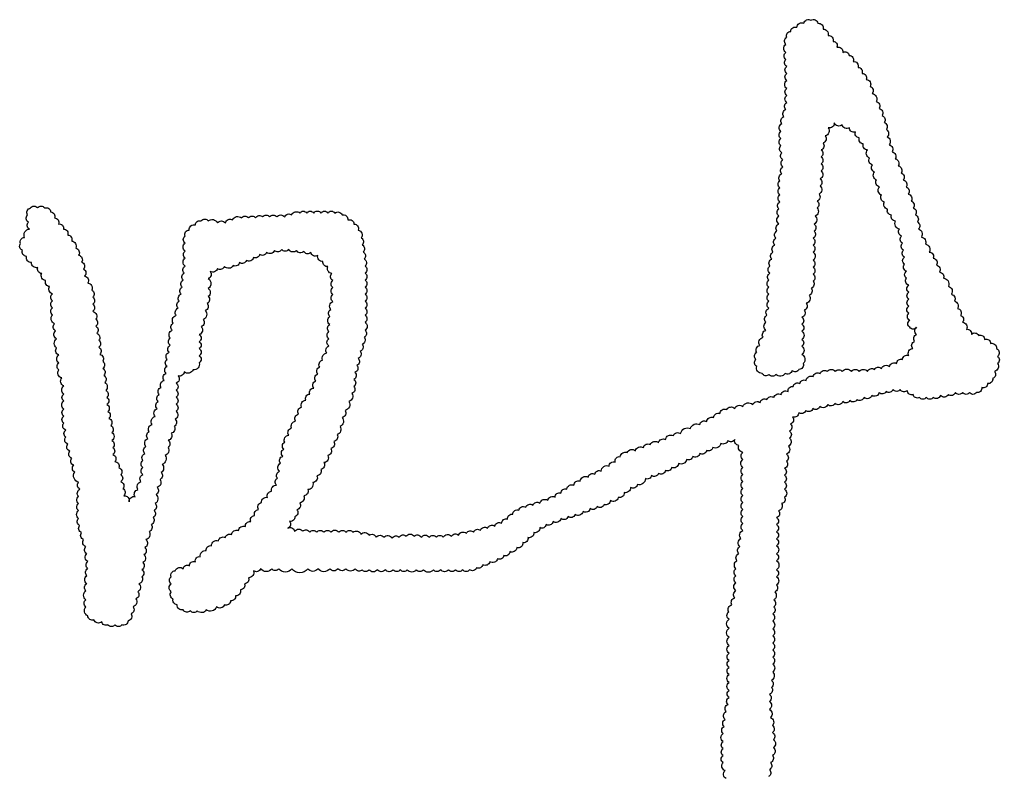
# Model space of a CAD drawing. Extents: x 1155 to 1768, y 184 to 461.
# Drawn here: x 1565.681 to 1569.327, y 187.77 to 190.58 of the extents above; entities that cross this region are included whole.
import ezdxf

# ---------------------------------------------------------------- set-up
doc = ezdxf.new("R2010")
doc.units = 0
doc.header["$LTSCALE"] = 0.125
doc.layers.add('图框图签', color=7, linetype='Continuous')

# ---------------------------------------------------------------- blocks, each defined once
blk = doc.blocks.new('A$C33AC59A4')
blk.add_lwpolyline([(0.13257, 0.10244, -0.520567), (0.13228, 0.10478, -0.520567), (0.13228, 0.10478, -0.520567), (0.1317, 0.10711, -0.520567), (0.1317, 0.10711, -0.520567), (0.1317, 0.10918, -0.520567), (0.1317, 0.10918, -0.520567), (0.1317, 0.11122, -0.520567), (0.1317, 0.11122, -0.520567), (0.1317, 0.11328, -0.520567), (0.1317, 0.11328, -0.520567), (0.1317, 0.11561, -0.520567), (0.1317, 0.11561, -0.520567), (0.13199, 0.11765, -0.520567), (0.13199, 0.11765, -0.520567), (0.13228, 0.11972, -0.520567), (0.13228, 0.11972, -0.520567), (0.13257, 0.12205, -0.520567), (0.13257, 0.12205, -0.520567), (0.13315, 0.12409, -0.520567), (0.13315, 0.12409, -0.520567), (0.13344, 0.12616, -0.520567), (0.13344, 0.12616, -0.520567), (0.13344, 0.1282, -0.520567), (0.13344, 0.1282, -0.520567), (0.13344, 0.13053, -0.520567), (0.13344, 0.13053, -0.520567), (0.13344, 0.13287, -0.520567), (0.13344, 0.13287, -0.520567), (0.13344, 0.13493, -0.520567), (0.13344, 0.13493, -0.520567), (0.13344, 0.13697, -0.520567), (0.13344, 0.13697, -0.520567), (0.13344, 0.13904, -0.520567), (0.13344, 0.13904, -0.520567), (0.13344, 0.14137, -0.520567), (0.13344, 0.14137, -0.520567), (0.13344, 0.14371, -0.520567), (0.13344, 0.14371, -0.520567), (0.13344, 0.14635, -0.520567), (0.13344, 0.14635, -0.520567), (0.13344, 0.14898, -0.520567), (0.13344, 0.14898, -0.520567), (0.13336, 0.15115, -0.520567), (0.13336, 0.15115, -0.520567), (0.13431, 0.15321, -0.520567), (0.13431, 0.15321, -0.520567), (0.13517, 0.15525, -0.520567), (0.13517, 0.15525, -0.520567), (0.13546, 0.15731, -0.520567), (0.13546, 0.15731, -0.520567), (0.13546, 0.15965, -0.520567), (0.13546, 0.15965, -0.520567), (0.13546, 0.16169, -0.520567), (0.13546, 0.16169, -0.520567), (0.13546, 0.16375, -0.520567), (0.13546, 0.16375, -0.520567), (0.13575, 0.16609, -0.520567), (0.13575, 0.16609, -0.520567), (0.13633, 0.16813, -0.520567), (0.13633, 0.16813, -0.520567), (0.13662, 0.17019, -0.520567), (0.13662, 0.17019, -0.520567), (0.13691, 0.17253, -0.520567), (0.13691, 0.17253, -0.520567), (0.13749, 0.17487, -0.520567), (0.13749, 0.17487, -0.520567), (0.13749, 0.17693, -0.520567), (0.13749, 0.17693, -0.520567), (0.13749, 0.17897, -0.520567), (0.13749, 0.17897, -0.520567), (0.13749, 0.18101, -0.520567), (0.13749, 0.18101, -0.520567), (0.13749, 0.18307, -0.520567), (0.13749, 0.18307, -0.520567), (0.13749, 0.18511, -0.520567), (0.13749, 0.18511, -0.520567), (0.13749, 0.18717, -0.520567), (0.13749, 0.18717, -0.520567), (0.13749, 0.18921, -0.520567), (0.13749, 0.18921, -0.520567), (0.13749, 0.19125, -0.520567), (0.13749, 0.19125, -0.520567), (0.13749, 0.19331, -0.520567), (0.13749, 0.19331, -0.520567), (0.13749, 0.19565, -0.520567), (0.13749, 0.19565, -0.520567), (0.13749, 0.19771, -0.520567), (0.13749, 0.19771, -0.520567), (0.13633, 0.19975, -0.520567), (0.13633, 0.19975, -0.520567), (0.13517, 0.20152, -0.520567), (0.13517, 0.20152, -0.520567), (0.13307, 0.20122, -0.520567), (0.13307, 0.20122, -0.520567), (0.13105, 0.20035, -0.520567), (0.13105, 0.20035, -0.520567), (0.12873, 0.19916, -0.520567), (0.12873, 0.19916, -0.520567), (0.12692, 0.19829, -0.520567), (0.12692, 0.19829, -0.520567), (0.12489, 0.19742, -0.520567), (0.12489, 0.19742, -0.520567), (0.12286, 0.19652, -0.520567), (0.12286, 0.19652, -0.520567), (0.12105, 0.19565, -0.520567), (0.12105, 0.19565, -0.520567), (0.11873, 0.19448, -0.520567), (0.11873, 0.19448, -0.520567), (0.1167, 0.19331, -0.520567), (0.1167, 0.19331, -0.520567), (0.11489, 0.19244, -0.520567), (0.11489, 0.19244, -0.520567), (0.11286, 0.19155, -0.520567), (0.11286, 0.19155, -0.520567), (0.11083, 0.19098, -0.520567), (0.11083, 0.19098, -0.520567), (0.10902, 0.19008, -0.520567), (0.10902, 0.19008, -0.520567), (0.10671, 0.18834, -0.520567), (0.10671, 0.18834, -0.520567), (0.10468, 0.18745, -0.520567), (0.10468, 0.18745, -0.520567), (0.10287, 0.186, -0.520567), (0.10287, 0.186, -0.520567), (0.10113, 0.18454, -0.520567), (0.10113, 0.18454, -0.520567), (0.09881, 0.18364, -0.520567), (0.09881, 0.18364, -0.520567), (0.097, 0.18248, -0.520567), (0.097, 0.18248, -0.520567), (0.09497, 0.1819, -0.520567), (0.09497, 0.1819, -0.520567), (0.09294, 0.18131, -0.520567), (0.09294, 0.18131, -0.520567), (0.09084, 0.18044, -0.520567), (0.09084, 0.18044, -0.520567), (0.08852, 0.17954, -0.520567), (0.08852, 0.17954, -0.520567), (0.08649, 0.17897, -0.520567), (0.08649, 0.17897, -0.520567), (0.08439, 0.17837, -0.520567), (0.08439, 0.17837, -0.520567), (0.08208, 0.1775, -0.520567), (0.08208, 0.1775, -0.520567), (0.08005, 0.17663, -0.520567), (0.08005, 0.17663, -0.520567), (0.07824, 0.17574, -0.520567), (0.07824, 0.17574, -0.520567), (0.0765, 0.17429, -0.520567), (0.0765, 0.17429, -0.520567), (0.07476, 0.17283, -0.520567), (0.07476, 0.17283, -0.520567), (0.07331, 0.17136, -0.520567), (0.07331, 0.17136, -0.520567), (0.0715, 0.16989, -0.520567), (0.0715, 0.16989, -0.520567), (0.06947, 0.16873, -0.520567), (0.06947, 0.16873, -0.520567), (0.06773, 0.16756, -0.520567), (0.06773, 0.16756, -0.520567), (0.06592, 0.16666, -0.520567), (0.06592, 0.16666, -0.520567), (0.0636, 0.16579, -0.520567), (0.0636, 0.16579, -0.520567), (0.06157, 0.16492, -0.520567), (0.06157, 0.16492, -0.520567), (0.05976, 0.16403, -0.520567), (0.05976, 0.16403, -0.520567), (0.05774, 0.16345, -0.520567), (0.05774, 0.16345, -0.520567), (0.05571, 0.16345, -0.520567), (0.05571, 0.16345, -0.520567), (0.05361, 0.16345, -0.520567), (0.05361, 0.16345, -0.520567), (0.05158, 0.16345, -0.520567), (0.05158, 0.16345, -0.520567), (0.04926, 0.16345, -0.520567), (0.04926, 0.16345, -0.520567), (0.04716, 0.16345, -0.520567), (0.04716, 0.16345, -0.520567), (0.04426, 0.16345, -0.520567), (0.04426, 0.16345, -0.520567), (0.04216, 0.16345, -0.520567), (0.04216, 0.16345, -0.520567), (0.03955, 0.16345, -0.520567), (0.03955, 0.16345, -0.520567), (0.03752, 0.16345, -0.520567), (0.03752, 0.16345, -0.520567), (0.03542, 0.16345, -0.520567), (0.03542, 0.16345, -0.520567), (0.03311, 0.16345, -0.520567), (0.03311, 0.16345, -0.520567), (0.03079, 0.16345, -0.520567), (0.03079, 0.16345, -0.520567), (0.0284, 0.16345, -0.520567), (0.0284, 0.16345, -0.520567), (0.02637, 0.16345, -0.520567), (0.02637, 0.16345, -0.520567), (0.02434, 0.16375, -0.520567), (0.02434, 0.16375, -0.520567), (0.02166, 0.16375, -0.520567), (0.02166, 0.16375, -0.520567), (0.01934, 0.16375, -0.520567), (0.01934, 0.16375, -0.520567), (0.01695, 0.16375, -0.520567), (0.01695, 0.16375, -0.520567), (0.01347, 0.16375, -0.520567), (0.01347, 0.16375, -0.520567), (0.0105, 0.16375, -0.520567), (0.0105, 0.16375, -0.520567), (0.00587, 0.16375, -0.520567), (0.00587, 0.16375, -0.520567), (0.00203, 0.16375, -0.520567), (0.00203, 0.16375, -0.520567), (0, 0.16375, -0.520567), (0, 0.16375, -0.520567), (-0.00326, 0.16375, -0.520567), (-0.00326, 0.16375, -0.520567), (-0.00529, 0.16316, -0.520567), (-0.00529, 0.16316, -0.520567), (-0.00681, 0.16112, -0.520567), (-0.00681, 0.16112, -0.520567), (-0.00797, 0.15935, -0.520567), (-0.00797, 0.15935, -0.520567), (-0.00913, 0.15759, -0.520567), (-0.00913, 0.15759, -0.520567), (-0.01058, 0.15585, -0.520567), (-0.01058, 0.15585, -0.520567), (-0.01203, 0.15438, -0.520567), (-0.01203, 0.15438, -0.520567), (-0.01384, 0.15321, -0.520567), (-0.01384, 0.15321, -0.520567), (-0.01615, 0.15262, -0.520567), (-0.01615, 0.15262, -0.520567), (-0.01912, 0.15174, -0.520567), (-0.01912, 0.15174, -0.520567), (-0.02173, 0.15145, -0.520567), (-0.02173, 0.15145, -0.520567), (-0.02376, 0.15145, -0.520567), (-0.02376, 0.15145, -0.520567), (-0.02586, 0.15174, -0.520567), (-0.02586, 0.15174, -0.520567), (-0.0276, 0.15321, -0.520567), (-0.0276, 0.15321, -0.520567), (-0.02876, 0.15495, -0.520567), (-0.02876, 0.15495, -0.520567), (-0.02934, 0.15701, -0.520567), (-0.02934, 0.15701, -0.520567), (-0.02934, 0.15935, -0.520567), (-0.02934, 0.15935, -0.520567), (-0.02934, 0.16139, -0.520567), (-0.02934, 0.16139, -0.520567), (-0.02818, 0.16316, -0.520567), (-0.02818, 0.16316, -0.520567), (-0.02586, 0.16375, -0.520567), (-0.02586, 0.16375, -0.520567), (-0.02405, 0.16462, -0.520567), (-0.02405, 0.16462, -0.520567), (-0.02231, 0.16579, -0.520567), (-0.02231, 0.16579, -0.520567), (-0.02086, 0.16726, -0.520567), (-0.02086, 0.16726, -0.520567), (-0.01912, 0.16902, -0.520567), (-0.01912, 0.16902, -0.520567), (-0.0176, 0.17047, -0.520567), (-0.0176, 0.17047, -0.520567), (-0.01557, 0.17193, -0.520567), (-0.01557, 0.17193, -0.520567), (-0.01355, 0.17283, -0.520567), (-0.01355, 0.17283, -0.520567), (-0.01174, 0.1737, -0.520567), (-0.01174, 0.1737, -0.520567), (-0.00971, 0.17487, -0.520567), (-0.00971, 0.17487, -0.520567), (-0.00768, 0.17604, -0.520567), (-0.00768, 0.17604, -0.520567), (-0.00616, 0.1775, -0.520567), (-0.00616, 0.1775, -0.520567), (-0.005, 0.17927, -0.520567), (-0.005, 0.17927, -0.520567), (-0.00384, 0.18101, -0.520567), (-0.00384, 0.18101, -0.520567), (-0.00297, 0.18307, -0.520567), (-0.00297, 0.18307, -0.520567), (-0.00123, 0.18458, -0.520567), (-0.00123, 0.18458, -0.520567), (-0.00007, 0.18634, -0.520567), (-0.00007, 0.18634, -0.520567), (0.00138, 0.18811, -0.520567), (0.00138, 0.18811, -0.520567), (0.00167, 0.19015, -0.520567), (0.00167, 0.19015, -0.520567), (0.00225, 0.19219, -0.520567), (0.00225, 0.19219, -0.520567), (0.00254, 0.19455, -0.520567), (0.00254, 0.19455, -0.520567), (0.00319, 0.19659, -0.520567), (0.00319, 0.19659, -0.520567), (0.00348, 0.19863, -0.520567), (0.00348, 0.19863, -0.520567), (0.00377, 0.20069, -0.520567), (0.00377, 0.20069, -0.520567), (0.00493, 0.20273, -0.520567), (0.00493, 0.20273, -0.520567), (0.0058, 0.20479, -0.520567), (0.0058, 0.20479, -0.520567), (0.00695, 0.20683, -0.520567), (0.00695, 0.20683, -0.520567), (0.00782, 0.20889, -0.520567), (0.00782, 0.20889, -0.520567), (0.00869, 0.21093, -0.520567), (0.00869, 0.21093, -0.520567), (0.00992, 0.21297, -0.520567), (0.00992, 0.21297, -0.520567), (0.01108, 0.21474, -0.520567), (0.01108, 0.21474, -0.520567), (0.01224, 0.2165, -0.520567), (0.01224, 0.2165, -0.520567), (0.01282, 0.21854, -0.520567), (0.01282, 0.21854, -0.520567), (0.0134, 0.2206, -0.520567), (0.0134, 0.2206, -0.520567), (0.01398, 0.22264, -0.520567), (0.01398, 0.22264, -0.520567), (0.01485, 0.22468, -0.520567), (0.01485, 0.22468, -0.520567), (0.01608, 0.22674, -0.520567), (0.01608, 0.22674, -0.520567), (0.01666, 0.22879, -0.520567), (0.01666, 0.22879, -0.520567), (0.01666, 0.23091, -0.520567), (0.01666, 0.23091, -0.520567), (0.01666, 0.23297, -0.520567), (0.01666, 0.23297, -0.520567), (0.01695, 0.23501, -0.520567), (0.01695, 0.23501, -0.520567), (0.01695, 0.23735, -0.520567), (0.01695, 0.23735, -0.520567), (0.01724, 0.23941, -0.520567), (0.01724, 0.23941, -0.520567), (0.01782, 0.24175, -0.520567), (0.01782, 0.24175, -0.520567), (0.01782, 0.24381, -0.520567), (0.01782, 0.24381, -0.520567), (0.01782, 0.24585, -0.520567), (0.01782, 0.24585, -0.520567), (0.01782, 0.24789, -0.520567), (0.01782, 0.24789, -0.520567), (0.01753, 0.24995, -0.520567), (0.01753, 0.24995, -0.520567), (0.01637, 0.25199, -0.520567), (0.01637, 0.25199, -0.520567), (0.01492, 0.25346, -0.520567), (0.01492, 0.25346, -0.520567), (0.0134, 0.25522, -0.520567), (0.0134, 0.25522, -0.520567), (0.01137, 0.25609, -0.520567), (0.01137, 0.25609, -0.520567), (0.00934, 0.25639, -0.520567), (0.00934, 0.25639, -0.520567), (0.00724, 0.25669, -0.520567), (0.00724, 0.25669, -0.520567), (0.00493, 0.25697, -0.520567), (0.00493, 0.25697, -0.520567), (0.0029, 0.25697, -0.520567), (0.0029, 0.25697, -0.520567), (0.0008, 0.25669, -0.520567), (0.0008, 0.25669, -0.520567), (-0.00152, 0.25609, -0.520567), (-0.00152, 0.25609, -0.520567), (-0.00355, 0.25552, -0.520567), (-0.00355, 0.25552, -0.520567), (-0.00536, 0.25463, -0.520567), (-0.00536, 0.25463, -0.520567), (-0.00739, 0.25376, -0.520567), (-0.00739, 0.25376, -0.520567), (-0.00942, 0.25316, -0.520567), (-0.00942, 0.25316, -0.520567), (-0.01123, 0.25229, -0.520567), (-0.01123, 0.25229, -0.520567), (-0.01384, 0.25199, -0.520567), (-0.01384, 0.25199, -0.520567), (-0.01586, 0.25142, -0.520567), (-0.01586, 0.25142, -0.520567), (-0.01797, 0.25053, -0.520567), (-0.01797, 0.25053, -0.520567), (-0.01854, 0.24849, -0.520567), (-0.01854, 0.24849, -0.520567), (-0.01854, 0.24555, -0.520567), (-0.01854, 0.24555, -0.520567), (-0.01854, 0.24322, -0.520567), (-0.01854, 0.24322, -0.520567), (-0.01883, 0.24118, -0.520567), (-0.01883, 0.24118, -0.520567), (-0.01941, 0.23911, -0.520567), (-0.01941, 0.23911, -0.520567), (-0.01999, 0.23648, -0.520567), (-0.01999, 0.23648, -0.520567), (-0.02057, 0.23444, -0.520567), (-0.02057, 0.23444, -0.520567), (-0.02115, 0.2321, -0.520567), (-0.02115, 0.2321, -0.520567), (-0.02115, 0.23004, -0.520567), (-0.02115, 0.23004, -0.520567), (-0.02115, 0.228, -0.520567), (-0.02115, 0.228, -0.520567), (-0.02115, 0.22594, -0.520567), (-0.02115, 0.22594, -0.520567), (-0.02115, 0.2239, -0.520567), (-0.02115, 0.2239, -0.520567), (-0.02296, 0.22184, -0.520567), (-0.02296, 0.22184, -0.520567), (-0.02557, 0.22126, -0.520567), (-0.02557, 0.22126, -0.520567), (-0.02731, 0.22009, -0.520567), (-0.02731, 0.22009, -0.520567), (-0.02789, 0.21793, -0.520567), (-0.02789, 0.21793, -0.520567), (-0.02789, 0.21586, -0.520567), (-0.02789, 0.21586, -0.520567), (-0.02789, 0.21382, -0.520567), (-0.02789, 0.21382, -0.520567), (-0.02789, 0.21178, -0.520567), (-0.02789, 0.21178, -0.520567), (-0.02789, 0.20972, -0.520567), (-0.02789, 0.20972, -0.520567), (-0.02818, 0.20738, -0.520567), (-0.02818, 0.20738, -0.520567), (-0.02847, 0.20532, -0.520567), (-0.02847, 0.20532, -0.520567), (-0.02934, 0.20328, -0.520567), (-0.02934, 0.20328, -0.520567), (-0.03028, 0.20124, -0.520567), (-0.03028, 0.20124, -0.520567), (-0.03028, 0.19918, -0.520567), (-0.03028, 0.19918, -0.520567), (-0.03115, 0.19684, -0.520567), (-0.03115, 0.19684, -0.520567), (-0.03202, 0.19421, -0.520567), (-0.03202, 0.19421, -0.520567), (-0.03231, 0.19187, -0.520567), (-0.03231, 0.19187, -0.520567), (-0.0326, 0.18981, -0.520567), (-0.0326, 0.18981, -0.520567), (-0.03347, 0.18747, -0.520567), (-0.03347, 0.18747, -0.520567), (-0.03376, 0.18543, -0.520567), (-0.03376, 0.18543, -0.520567), (-0.03405, 0.18279, -0.520567), (-0.03405, 0.18279, -0.520567), (-0.03434, 0.18073, -0.520567), (-0.03434, 0.18073, -0.520567), (-0.03463, 0.17869, -0.520567), (-0.03463, 0.17869, -0.520567), (-0.03521, 0.17665, -0.520567), (-0.03521, 0.17665, -0.520567), (-0.03579, 0.17459, -0.520567), (-0.03579, 0.17459, -0.520567), (-0.03673, 0.17225, -0.520567), (-0.03673, 0.17225, -0.520567), (-0.03702, 0.16992, -0.520567), (-0.03702, 0.16992, -0.520567), (-0.03731, 0.16785, -0.520567), (-0.03731, 0.16785, -0.520567), (-0.0376, 0.16552, -0.520567), (-0.0376, 0.16552, -0.520567), (-0.03789, 0.16348, -0.520567), (-0.03789, 0.16348, -0.520567), (-0.03789, 0.16141, -0.520567), (-0.03789, 0.16141, -0.520567), (-0.03876, 0.15937, -0.520567), (-0.03876, 0.15937, -0.520567), (-0.03905, 0.15704, -0.520567), (-0.03905, 0.15704, -0.520567), (-0.03963, 0.15497, -0.520567), (-0.03963, 0.15497, -0.520567), (-0.04049, 0.15264, -0.520567), (-0.04049, 0.15264, -0.520567), (-0.04107, 0.1506, -0.520567), (-0.04107, 0.1506, -0.520567), (-0.04194, 0.14854, -0.520567), (-0.04194, 0.14854, -0.520567), (-0.04375, 0.14737, -0.520567), (-0.04375, 0.14737, -0.520567), (-0.04578, 0.14737, -0.520567), (-0.04578, 0.14737, -0.520567), (-0.04781, 0.14737, -0.520567), (-0.04781, 0.14737, -0.520567), (-0.04962, 0.14824, -0.520567), (-0.04962, 0.14824, -0.520567), (-0.05194, 0.14883, -0.520567), (-0.05194, 0.14883, -0.520567), (-0.05368, 0.15, -0.520567), (-0.05368, 0.15, -0.520567), (-0.05426, 0.15264, -0.520567), (-0.05426, 0.15264, -0.520567), (-0.05426, 0.15468, -0.520567), (-0.05426, 0.15468, -0.520567), (-0.05426, 0.15731, -0.520567), (-0.05426, 0.15731, -0.520567), (-0.05397, 0.15937, -0.520567), (-0.05397, 0.15937, -0.520567), (-0.05397, 0.16171, -0.520567), (-0.05397, 0.16171, -0.520567), (-0.05368, 0.16375, -0.520567), (-0.05368, 0.16375, -0.520567), (-0.05368, 0.16581, -0.520567), (-0.05368, 0.16581, -0.520567), (-0.05397, 0.16815, -0.520567), (-0.05397, 0.16815, -0.520567), (-0.05426, 0.17019, -0.520567), (-0.05426, 0.17019, -0.520567), (-0.05491, 0.17225, -0.520567), (-0.05491, 0.17225, -0.520567), (-0.05549, 0.17429, -0.520567), (-0.05549, 0.17429, -0.520567), (-0.05607, 0.17635, -0.520567), (-0.05607, 0.17635, -0.520567), (-0.05636, 0.1784, -0.520567), (-0.05636, 0.1784, -0.520567), (-0.05636, 0.18073, -0.520567), (-0.05636, 0.18073, -0.520567), (-0.05636, 0.18279, -0.520567), (-0.05636, 0.18279, -0.520567), (-0.05636, 0.18483, -0.520567), (-0.05636, 0.18483, -0.520567), (-0.056, 0.18696, -0.520567), (-0.056, 0.18696, -0.520567), (-0.05636, 0.189, -0.520567), (-0.05636, 0.189, -0.520567), (-0.05752, 0.19193, -0.520567), (-0.05752, 0.19193, -0.520567), (-0.05781, 0.19397, -0.520567), (-0.05781, 0.19397, -0.520567), (-0.05839, 0.19603, -0.520567), (-0.05839, 0.19603, -0.520567), (-0.05897, 0.19808, -0.520567), (-0.05897, 0.19808, -0.520567), (-0.05955, 0.20012, -0.520567), (-0.05955, 0.20012, -0.520567), (-0.06013, 0.20218, -0.520567), (-0.06013, 0.20218, -0.520567), (-0.06013, 0.20422, -0.520567), (-0.06013, 0.20422, -0.520567), (-0.06071, 0.20628, -0.520567), (-0.06071, 0.20628, -0.520567), (-0.06071, 0.20832, -0.520567), (-0.06071, 0.20832, -0.520567), (-0.06071, 0.21038, -0.520567), (-0.06071, 0.21038, -0.520567), (-0.06071, 0.21272, -0.520567), (-0.06071, 0.21272, -0.520567), (-0.06071, 0.21476, -0.520567), (-0.06071, 0.21476, -0.520567), (-0.06071, 0.2171, -0.520567), (-0.06071, 0.2171, -0.520567), (-0.06128, 0.21946, -0.520567), (-0.06128, 0.21946, -0.520567), (-0.06215, 0.22179, -0.520567), (-0.06215, 0.22179, -0.520567), (-0.06215, 0.22383, -0.520567), (-0.06215, 0.22383, -0.520567), (-0.06215, 0.22617, -0.520567), (-0.06215, 0.22617, -0.520567), (-0.06281, 0.22823, -0.520567), (-0.06281, 0.22823, -0.520567), (-0.06281, 0.23087, -0.520567), (-0.06281, 0.23087, -0.520567), (-0.0631, 0.23321, -0.520567), (-0.0631, 0.23321, -0.520567), (-0.06339, 0.23525, -0.520567), (-0.06339, 0.23525, -0.520567), (-0.06397, 0.23788, -0.520567), (-0.06397, 0.23788, -0.520567), (-0.06397, 0.23994, -0.520567), (-0.06397, 0.23994, -0.520567), (-0.06397, 0.24198, -0.520567), (-0.06397, 0.24198, -0.520567), (-0.06397, 0.24404, -0.520567), (-0.06397, 0.24404, -0.520567), (-0.06483, 0.24615, -0.520567), (-0.06483, 0.24615, -0.520567), (-0.06599, 0.24789, -0.520567), (-0.06599, 0.24789, -0.520567), (-0.06715, 0.24995, -0.520567), (-0.06715, 0.24995, -0.520567), (-0.06831, 0.2517, -0.520567), (-0.06831, 0.2517, -0.520567), (-0.07012, 0.25316, -0.520567), (-0.07012, 0.25316, -0.520567), (-0.07157, 0.25493, -0.520567), (-0.07157, 0.25493, -0.520567), (-0.07273, 0.25669, -0.520567), (-0.07273, 0.25669, -0.520567), (-0.07331, 0.25873, -0.520567), (-0.07331, 0.25873, -0.520567), (-0.07215, 0.26049, -0.520567), (-0.07215, 0.26049, -0.520567), (-0.0707, 0.26294, -0.520567), (-0.07099, 0.26498, -0.520567), (-0.07099, 0.26498, -0.520567), (-0.07128, 0.26704, -0.520567), (-0.07128, 0.26704, -0.520567), (-0.07041, 0.26908, -0.520567), (-0.07041, 0.26908, -0.520567), (-0.06838, 0.26908, -0.520567), (-0.06838, 0.26908, -0.520567), (-0.06628, 0.26908, -0.520567), (-0.06628, 0.26908, -0.520567), (-0.06454, 0.26791, -0.520567), (-0.06454, 0.26791, -0.520567), (-0.06339, 0.26617, -0.520567), (-0.06339, 0.26617, -0.520567), (-0.06223, 0.2644, -0.520567), (-0.06223, 0.2644, -0.520567), (-0.06078, 0.26294, -0.520567), (-0.06078, 0.26294, -0.520567), (-0.05955, 0.26117, -0.520567), (-0.05955, 0.26117, -0.520567), (-0.05839, 0.25943, -0.520567), (-0.05839, 0.25943, -0.520567), (-0.05723, 0.25737, -0.520567), (-0.05723, 0.25737, -0.520567), (-0.05636, 0.25533, -0.520567), (-0.05636, 0.25533, -0.520567), (-0.05549, 0.25327, -0.520567), (-0.05549, 0.25327, -0.520567), (-0.05491, 0.25123, -0.520567), (-0.05491, 0.25123, -0.520567), (-0.05462, 0.24919, -0.520567), (-0.05462, 0.24919, -0.520567), (-0.05368, 0.24713, -0.520567), (-0.05368, 0.24713, -0.520567), (-0.05252, 0.24509, -0.520567), (-0.05252, 0.24509, -0.520567), (-0.05223, 0.24302, -0.520567), (-0.05223, 0.24302, -0.520567), (-0.05223, 0.24098, -0.520567), (-0.05223, 0.24098, -0.520567), (-0.05223, 0.23892, -0.520567), (-0.05223, 0.23892, -0.520567), (-0.05136, 0.23658, -0.520567), (-0.05136, 0.23658, -0.520567), (-0.05136, 0.23454, -0.520567), (-0.05136, 0.23454, -0.520567), (-0.05107, 0.23248, -0.520567), (-0.05107, 0.23248, -0.520567), (-0.05049, 0.23044, -0.520567), (-0.05049, 0.23044, -0.520567), (-0.05049, 0.2284, -0.520567), (-0.05049, 0.2284, -0.520567), (-0.0502, 0.22634, -0.520567), (-0.0502, 0.22634, -0.520567), (-0.04933, 0.2243, -0.520567), (-0.04933, 0.2243, -0.520567), (-0.04933, 0.22224, -0.520567), (-0.04933, 0.22224, -0.520567), (-0.04904, 0.2202, -0.520567), (-0.04904, 0.2202, -0.520567), (-0.04875, 0.21814, -0.520567), (-0.04875, 0.21814, -0.520567), (-0.04846, 0.2158, -0.520567), (-0.04846, 0.2158, -0.520567), (-0.0481, 0.21376, -0.520567), (-0.0481, 0.21376, -0.520567), (-0.0481, 0.2117, -0.520567), (-0.0481, 0.2117, -0.520567), (-0.04781, 0.20966, -0.520567), (-0.04781, 0.20966, -0.520567), (-0.04752, 0.20762, -0.520567), (-0.04752, 0.20762, -0.520567), (-0.04694, 0.20556, -0.520567), (-0.04694, 0.20556, -0.520567), (-0.04665, 0.20352, -0.520567), (-0.04665, 0.20352, -0.520567), (-0.04665, 0.20118, -0.520567), (-0.04665, 0.20118, -0.520567), (-0.04636, 0.19912, -0.520567), (-0.04636, 0.19912, -0.520567), (-0.04636, 0.19708, -0.520567), (-0.04636, 0.19708, -0.520567), (-0.04578, 0.19501, -0.520567), (-0.04578, 0.19501, -0.520567), (-0.04462, 0.19327, -0.520567), (-0.04462, 0.19327, -0.520567), (-0.04404, 0.19121, -0.520567), (-0.04404, 0.19121, -0.520567), (-0.04404, 0.18917, -0.520567), (-0.04404, 0.18917, -0.520567), (-0.04346, 0.18711, -0.520567), (-0.04346, 0.18711, -0.520567), (-0.04317, 0.18507, -0.520567), (-0.04317, 0.18507, -0.520567), (-0.04165, 0.1833, -0.520567), (-0.04165, 0.1833, -0.520567), (-0.03991, 0.18477, -0.520567), (-0.03991, 0.18477, -0.520567), (-0.03905, 0.18683, -0.520567), (-0.03905, 0.18683, -0.520567), (-0.03818, 0.18917, -0.520567), (-0.03818, 0.18917, -0.520567), (-0.0376, 0.19121, -0.520567), (-0.0376, 0.19121, -0.520567), (-0.0376, 0.19327, -0.520567), (-0.0376, 0.19327, -0.520567), (-0.0376, 0.19531, -0.520567), (-0.0376, 0.19531, -0.520567), (-0.03702, 0.19735, -0.520567), (-0.03702, 0.19735, -0.520567), (-0.03673, 0.19941, -0.520567), (-0.03673, 0.19941, -0.520567), (-0.03615, 0.20175, -0.520567), (-0.03615, 0.20175, -0.520567), (-0.03579, 0.20379, -0.520567), (-0.03579, 0.20379, -0.520567), (-0.03492, 0.20585, -0.520567), (-0.03492, 0.20585, -0.520567), (-0.03405, 0.20819, -0.520567), (-0.03405, 0.20819, -0.520567), (-0.03347, 0.21053, -0.520567), (-0.03347, 0.21053, -0.520567), (-0.03318, 0.21259, -0.520567), (-0.03318, 0.21259, -0.520567), (-0.03289, 0.21463, -0.520567), (-0.03289, 0.21463, -0.520567), (-0.03231, 0.21669, -0.520567), (-0.03231, 0.21669, -0.520567), (-0.03144, 0.21873, -0.520567), (-0.03144, 0.21873, -0.520567), (-0.03086, 0.22077, -0.520567), (-0.03086, 0.22077, -0.520567), (-0.03057, 0.22283, -0.520567), (-0.03057, 0.22283, -0.520567), (-0.03057, 0.22487, -0.520567), (-0.03057, 0.22487, -0.520567), (-0.02999, 0.22694, -0.520567), (-0.02999, 0.22694, -0.520567), (-0.02963, 0.22898, -0.520567), (-0.02963, 0.22898, -0.520567), (-0.02963, 0.23104, -0.520567), (-0.02963, 0.23104, -0.520567), (-0.02905, 0.23338, -0.520567), (-0.02905, 0.23338, -0.520567), (-0.02876, 0.23542, -0.520567), (-0.02876, 0.23542, -0.520567), (-0.02789, 0.23775, -0.520567), (-0.02789, 0.23775, -0.520567), (-0.02731, 0.23982, -0.520567), (-0.02731, 0.23982, -0.520567), (-0.02702, 0.24186, -0.520567), (-0.02702, 0.24186, -0.520567), (-0.02644, 0.24392, -0.520567), (-0.02644, 0.24392, -0.520567), (-0.02615, 0.24596, -0.520567), (-0.02615, 0.24596, -0.520567), (-0.02586, 0.24802, -0.520567), (-0.02586, 0.24802, -0.520567), (-0.02557, 0.25006, -0.520567), (-0.02557, 0.25006, -0.520567), (-0.02528, 0.2521, -0.520567), (-0.02528, 0.2521, -0.520567), (-0.02528, 0.25446, -0.520567), (-0.02528, 0.25446, -0.520567), (-0.02528, 0.2565, -0.520567), (-0.02528, 0.2565, -0.520567), (-0.02528, 0.25884, -0.520567), (-0.02528, 0.25884, -0.520567), (-0.02528, 0.2609, -0.520567), (-0.02528, 0.2609, -0.520567), (-0.02412, 0.26264, -0.520567), (-0.02412, 0.26264, -0.520567), (-0.02231, 0.26411, -0.520567), (-0.02231, 0.26411, -0.520567), (-0.02057, 0.26528, -0.520567), (-0.02057, 0.26528, -0.520567), (-0.01854, 0.26528, -0.520567), (-0.01854, 0.26528, -0.520567), (-0.01586, 0.2647, -0.520567), (-0.01586, 0.2647, -0.520567), (-0.01355, 0.2647, -0.520567), (-0.01355, 0.2647, -0.520567), (-0.01145, 0.26557, -0.520567), (-0.01145, 0.26557, -0.520567), (-0.00884, 0.26617, -0.520567), (-0.00884, 0.26617, -0.520567), (-0.00681, 0.26617, -0.520567), (-0.00681, 0.26617, -0.520567), (-0.00471, 0.26617, -0.520567), (-0.00471, 0.26617, -0.520567), (-0.00268, 0.26645, -0.520567), (-0.00268, 0.26645, -0.520567), (-0.00065, 0.26645, -0.520567), (-0.00065, 0.26645, -0.520567), (0.00145, 0.26645, -0.520567), (0.00145, 0.26645, -0.520567), (0.00377, 0.26645, -0.520567), (0.00377, 0.26645, -0.520567), (0.0058, 0.26704, -0.520567), (0.0058, 0.26704, -0.520567), (0.00819, 0.26761, -0.520567), (0.00819, 0.26761, -0.520567), (0.01021, 0.26761, -0.520567), (0.01021, 0.26761, -0.520567), (0.01224, 0.26761, -0.520567), (0.01224, 0.26761, -0.520567), (0.01434, 0.26761, -0.520567), (0.01434, 0.26761, -0.520567), (0.01637, 0.26761, -0.520567), (0.01637, 0.26761, -0.520567), (0.0184, 0.26761, -0.520567), (0.0184, 0.26761, -0.520567), (0.0205, 0.26704, -0.520567), (0.0205, 0.26704, -0.520567), (0.02224, 0.26557, -0.520567), (0.02224, 0.26557, -0.520567), (0.02398, 0.2644, -0.520567), (0.02398, 0.2644, -0.520567), (0.02521, 0.26264, -0.520567), (0.02521, 0.26264, -0.520567), (0.02608, 0.2603, -0.520567), (0.02608, 0.2603, -0.520567), (0.02637, 0.25826, -0.520567), (0.02637, 0.25826, -0.520567), (0.02666, 0.2562, -0.520567), (0.02666, 0.2562, -0.520567), (0.02695, 0.25416, -0.520567), (0.02695, 0.25416, -0.520567), (0.02724, 0.2521, -0.520567), (0.02724, 0.2521, -0.520567), (0.02724, 0.25006, -0.520567), (0.02724, 0.25006, -0.520567), (0.02724, 0.24802, -0.520567), (0.02724, 0.24802, -0.520567), (0.02724, 0.24596, -0.520567), (0.02724, 0.24596, -0.520567), (0.02724, 0.24392, -0.520567), (0.02724, 0.24392, -0.520567), (0.02724, 0.24186, -0.520567), (0.02724, 0.24186, -0.520567), (0.02724, 0.23982, -0.520567), (0.02724, 0.23982, -0.520567), (0.02724, 0.23775, -0.520567), (0.02724, 0.23775, -0.520567), (0.02724, 0.23571, -0.520567), (0.02724, 0.23571, -0.520567), (0.02724, 0.23338, -0.520567), (0.02724, 0.23338, -0.520567), (0.02695, 0.23131, -0.520567), (0.02695, 0.23131, -0.520567), (0.02637, 0.22927, -0.520567), (0.02637, 0.22927, -0.520567), (0.02579, 0.22721, -0.520567), (0.02579, 0.22721, -0.520567), (0.02521, 0.22517, -0.520567), (0.02521, 0.22517, -0.520567), (0.02485, 0.22313, -0.520567), (0.02485, 0.22313, -0.520567), (0.02427, 0.22107, -0.520567), (0.02427, 0.22107, -0.520567), (0.02398, 0.21903, -0.520567), (0.02398, 0.21903, -0.520567), (0.02398, 0.21697, -0.520567), (0.02398, 0.21697, -0.520567), (0.0234, 0.21493, -0.520567), (0.0234, 0.21493, -0.520567), (0.02253, 0.21259, -0.520567), (0.02253, 0.21259, -0.520567), (0.02137, 0.20996, -0.520567), (0.02137, 0.20996, -0.520567), (0.0205, 0.20789, -0.520567), (0.0205, 0.20789, -0.520567), (0.01992, 0.20526, -0.520567), (0.01992, 0.20526, -0.520567), (0.01905, 0.20292, -0.520567), (0.01905, 0.20292, -0.520567), (0.01811, 0.20088, -0.520567), (0.01811, 0.20088, -0.520567), (0.01724, 0.19882, -0.520567), (0.01724, 0.19882, -0.520567), (0.01637, 0.19678, -0.520567), (0.01637, 0.19678, -0.520567), (0.01521, 0.19472, -0.520567), (0.01521, 0.19472, -0.520567), (0.01434, 0.19268, -0.520567), (0.01434, 0.19268, -0.520567), (0.01318, 0.19091, -0.520567), (0.01318, 0.19091, -0.520567), (0.01195, 0.18887, -0.520567), (0.01195, 0.18887, -0.520567), (0.0105, 0.18683, -0.520567), (0.0105, 0.18683, -0.520567), (0.00934, 0.18507, -0.520567), (0.00934, 0.18507, -0.520567), (0.00819, 0.18301, -0.520567), (0.00819, 0.18301, -0.520567), (0.00732, 0.18097, -0.520567), (0.00732, 0.18097, -0.520567), (0.00674, 0.17893, -0.520567), (0.00674, 0.17893, -0.520567), (0.00522, 0.17761, -0.520567), (0.00522, 0.17761, -0.520567), (0.00464, 0.17557, -0.520567), (0.00464, 0.17557, -0.520567), (0.00666, 0.17468, -0.520567), (0.00666, 0.17468, -0.520567), (0.00906, 0.17468, -0.520567), (0.00906, 0.17468, -0.520567), (0.01108, 0.1744, -0.520567), (0.01108, 0.1744, -0.520567), (0.01311, 0.1744, -0.520567), (0.01311, 0.1744, -0.520567), (0.01521, 0.1744, -0.520567), (0.01521, 0.1744, -0.520567), (0.01724, 0.1744, -0.520567), (0.01724, 0.1744, -0.520567), (0.01956, 0.1744, -0.520567), (0.01956, 0.1744, -0.520567), (0.02166, 0.1744, -0.520567), (0.02166, 0.1744, -0.520567), (0.02369, 0.1744, -0.520567), (0.02369, 0.1744, -0.520567), (0.02601, 0.1738, -0.520567), (0.02601, 0.1738, -0.520567), (0.0284, 0.17351, -0.520567), (0.0284, 0.17351, -0.520567), (0.03043, 0.17293, -0.520567), (0.03043, 0.17293, -0.520567), (0.03274, 0.17293, -0.520567), (0.03274, 0.17293, -0.520567), (0.03513, 0.17264, -0.520567), (0.03513, 0.17264, -0.520567), (0.03716, 0.17293, -0.520567), (0.03716, 0.17293, -0.520567), (0.03919, 0.17321, -0.520567), (0.03919, 0.17321, -0.520567), (0.04158, 0.17321, -0.520567), (0.04158, 0.17321, -0.520567), (0.04361, 0.17293, -0.520567), (0.04361, 0.17293, -0.520567), (0.046, 0.17293, -0.520567), (0.046, 0.17293, -0.520567), (0.04803, 0.17293, -0.520567), (0.04803, 0.17293, -0.520567), (0.05006, 0.17293, -0.520567), (0.05006, 0.17293, -0.520567), (0.05245, 0.17321, -0.520567), (0.05245, 0.17321, -0.520567), (0.05448, 0.17351, -0.520567), (0.05448, 0.17351, -0.520567), (0.05679, 0.1741, -0.520567), (0.05679, 0.1741, -0.520567), (0.05889, 0.1744, -0.520567), (0.05889, 0.1744, -0.520567), (0.06092, 0.17497, -0.520567), (0.06092, 0.17497, -0.520567), (0.06295, 0.17557, -0.520567), (0.06295, 0.17557, -0.520567), (0.06505, 0.17614, -0.520567), (0.06505, 0.17614, -0.520567), (0.06708, 0.17703, -0.520567), (0.06708, 0.17703, -0.520567), (0.06882, 0.1782, -0.520567), (0.06882, 0.1782, -0.520567), (0.07034, 0.17965, -0.520567), (0.07034, 0.17965, -0.520567), (0.07208, 0.18084, -0.520567), (0.07208, 0.18084, -0.520567), (0.07411, 0.18171, -0.520567), (0.07411, 0.18171, -0.520567), (0.07621, 0.18228, -0.520567), (0.07621, 0.18228, -0.520567), (0.07824, 0.18288, -0.520567), (0.07824, 0.18288, -0.520567), (0.08055, 0.18375, -0.520567), (0.08055, 0.18375, -0.520567), (0.08266, 0.18464, -0.520567), (0.08266, 0.18464, -0.520567), (0.08439, 0.18581, -0.520567), (0.08439, 0.18581, -0.520567), (0.08613, 0.18698, -0.520567), (0.08613, 0.18698, -0.520567), (0.08816, 0.18815, -0.520567), (0.08816, 0.18815, -0.520567), (0.08997, 0.18932, -0.520567), (0.08997, 0.18932, -0.520567), (0.09229, 0.19049, -0.520567), (0.09229, 0.19049, -0.520567), (0.09432, 0.19136, -0.520567), (0.09432, 0.19136, -0.520567), (0.09613, 0.19225, -0.520567), (0.09613, 0.19225, -0.520567), (0.09845, 0.19372, -0.520567), (0.09845, 0.19372, -0.520567), (0.10019, 0.19489, -0.520567), (0.10019, 0.19489, -0.520567), (0.10171, 0.19646, -0.520567), (0.10171, 0.19646, -0.520567), (0.10374, 0.19763, -0.520567), (0.10374, 0.19763, -0.520567), (0.10613, 0.1982, -0.520567), (0.10613, 0.1982, -0.520567), (0.10844, 0.1991, -0.520567), (0.10844, 0.1991, -0.520567), (0.11047, 0.19997, -0.520567), (0.11047, 0.19997, -0.520567), (0.11286, 0.20054, -0.520567), (0.11286, 0.20054, -0.520567), (0.11489, 0.20143, -0.520567), (0.11489, 0.20143, -0.520567), (0.11721, 0.2026, -0.520567), (0.11721, 0.2026, -0.520567), (0.11931, 0.20318, -0.520567), (0.11931, 0.20318, -0.520567), (0.12221, 0.20464, -0.520567), (0.12221, 0.20464, -0.520567), (0.12489, 0.20581, -0.520567), (0.12489, 0.20581, -0.520567), (0.12692, 0.2067, -0.520567), (0.12692, 0.2067, -0.520567), (0.12894, 0.20787, -0.520567), (0.12894, 0.20787, -0.520567), (0.13076, 0.20904, -0.520567), (0.13076, 0.20904, -0.520567), (0.13278, 0.21021, -0.520567), (0.13278, 0.21021, -0.520567), (0.1351, 0.21051, -0.520567), (0.1351, 0.21051, -0.520567), (0.13749, 0.21108, -0.520567), (0.13749, 0.21108, -0.520567), (0.14039, 0.21168, -0.520567), (0.14039, 0.21168, -0.520567), (0.14249, 0.21225, -0.520567), (0.14249, 0.21225, -0.520567), (0.14452, 0.21314, -0.520567), (0.14452, 0.21314, -0.520567), (0.14655, 0.21372, -0.520567), (0.14655, 0.21372, -0.520567), (0.14865, 0.21461, -0.520567), (0.14865, 0.21461, -0.520567), (0.15068, 0.21548, -0.520567), (0.15068, 0.21548, -0.520567), (0.15213, 0.21695, -0.520567), (0.15213, 0.21695, -0.520567), (0.15415, 0.21782, -0.520567), (0.15415, 0.21782, -0.520567), (0.15597, 0.21871, -0.520567), (0.15597, 0.21871, -0.520567), (0.15799, 0.21988, -0.520567), (0.15799, 0.21988, -0.520567), (0.16002, 0.22075, -0.520567), (0.16002, 0.22075, -0.520567), (0.16212, 0.22133, -0.520567), (0.16212, 0.22133, -0.520567), (0.16444, 0.22133, -0.520567), (0.16444, 0.22133, -0.520567), (0.16647, 0.22133, -0.520567), (0.16647, 0.22133, -0.520567), (0.16915, 0.22133, -0.520567), (0.16915, 0.22133, -0.520567), (0.17147, 0.22133, -0.520567), (0.17147, 0.22133, -0.520567), (0.17386, 0.22133, -0.520567), (0.17386, 0.22133, -0.520567), (0.17589, 0.22192, -0.520567), (0.17589, 0.22192, -0.520567), (0.17791, 0.22222, -0.520567), (0.17791, 0.22222, -0.520567), (0.18031, 0.22279, -0.520567), (0.18031, 0.22279, -0.520567), (0.18233, 0.22368, -0.520567), (0.18233, 0.22368, -0.520567), (0.18407, 0.22485, -0.520567), (0.18407, 0.22485, -0.520567), (0.18588, 0.22602, -0.520567), (0.18588, 0.22602, -0.520567), (0.18704, 0.22806, -0.520567), (0.18704, 0.22806, -0.520567), (0.18762, 0.23012, -0.520567), (0.18762, 0.23012, -0.520567), (0.1882, 0.23216, -0.520567), (0.1882, 0.23216, -0.520567), (0.1882, 0.23423, -0.520567), (0.1882, 0.23423, -0.520567), (0.18617, 0.23423, -0.520567), (0.18617, 0.23423, -0.520567), (0.18617, 0.23629, -0.520567), (0.18617, 0.23629, -0.520567), (0.18588, 0.23833, -0.520567), (0.18588, 0.23833, -0.520567), (0.18588, 0.24039, -0.520567), (0.18588, 0.24039, -0.520567), (0.18588, 0.24243, -0.520567), (0.18588, 0.24243, -0.520567), (0.18588, 0.24447, -0.520567), (0.18588, 0.24447, -0.520567), (0.18588, 0.24653, -0.520567), (0.18588, 0.24653, -0.520567), (0.18523, 0.24857, -0.520567), (0.18523, 0.24857, -0.520567), (0.18523, 0.25063, -0.520567), (0.18523, 0.25063, -0.520567), (0.18465, 0.25267, -0.520567), (0.18465, 0.25267, -0.520567), (0.18465, 0.25473, -0.520567), (0.18465, 0.25473, -0.520567), (0.18436, 0.25678, -0.520567), (0.18436, 0.25678, -0.520567), (0.18407, 0.25882, -0.520567), (0.18407, 0.25882, -0.520567), (0.18378, 0.26088, -0.520567), (0.18378, 0.26088, -0.520567), (0.1832, 0.26292, -0.520567), (0.1832, 0.26292, -0.520567), (0.18204, 0.26525, -0.520567), (0.18204, 0.26525, -0.520567), (0.18088, 0.26702, -0.520567), (0.18088, 0.26702, -0.520567), (0.17973, 0.26878, -0.520567), (0.17973, 0.26878, -0.520567), (0.17878, 0.27082, -0.520567), (0.17878, 0.27082, -0.520567), (0.17791, 0.27288, -0.520567), (0.17791, 0.27288, -0.520567), (0.17734, 0.27522, -0.520567), (0.17734, 0.27522, -0.520567), (0.17647, 0.27726, -0.520567), (0.17647, 0.27726, -0.520567), (0.17589, 0.2796, -0.520567), (0.17589, 0.2796, -0.520567), (0.17531, 0.28166, -0.520567), (0.17531, 0.28166, -0.520567), (0.17444, 0.2837, -0.520567), (0.17444, 0.2837, -0.520567), (0.17386, 0.28604, -0.520567), (0.17386, 0.28604, -0.520567), (0.17263, 0.2878, -0.520567), (0.17263, 0.2878, -0.520567), (0.17147, 0.28957, -0.520567), (0.17147, 0.28957, -0.520567), (0.17031, 0.29131, -0.520567), (0.17031, 0.29131, -0.520567), (0.16857, 0.29248, -0.520567), (0.16857, 0.29248, -0.520567), (0.16647, 0.29337, -0.520567), (0.16647, 0.29337, -0.520567), (0.16415, 0.29395, -0.520567), (0.16415, 0.29395, -0.520567), (0.16241, 0.29248, -0.520567), (0.16241, 0.29248, -0.520567), (0.16154, 0.29014, -0.520567), (0.16154, 0.29014, -0.520567), (0.16089, 0.2881, -0.520567), (0.16089, 0.2881, -0.520567), (0.16031, 0.28604, -0.520567), (0.16031, 0.28604, -0.520567), (0.16031, 0.284, -0.520567), (0.16031, 0.284, -0.520567), (0.16031, 0.28196, -0.520567), (0.16031, 0.28196, -0.520567), (0.16031, 0.2799, -0.520567), (0.16031, 0.2799, -0.520567), (0.16002, 0.27756, -0.520567), (0.16002, 0.27756, -0.520567), (0.16002, 0.27552, -0.520567), (0.16002, 0.27552, -0.520567), (0.15973, 0.27316, -0.520567), (0.15973, 0.27316, -0.520567), (0.15915, 0.27112, -0.520567), (0.15915, 0.27112, -0.520567), (0.15915, 0.26908, -0.520567), (0.15915, 0.26908, -0.520567), (0.15857, 0.26672, -0.520567), (0.15857, 0.26672, -0.520567), (0.15828, 0.26438, -0.520567), (0.15828, 0.26438, -0.520567), (0.15828, 0.26234, -0.520567), (0.15828, 0.26234, -0.520567), (0.15799, 0.26028, -0.520567), (0.15799, 0.26028, -0.520567), (0.15799, 0.25824, -0.520567), (0.15799, 0.25824, -0.520567), (0.15799, 0.25618, -0.520567), (0.15799, 0.25618, -0.520567), (0.15799, 0.25384, -0.520567), (0.15799, 0.25384, -0.520567), (0.15799, 0.2518, -0.520567), (0.15799, 0.2518, -0.520567), (0.15799, 0.24974, -0.520567), (0.15799, 0.24974, -0.520567), (0.15799, 0.2477, -0.520567), (0.15799, 0.2477, -0.520567), (0.15741, 0.24566, -0.520567), (0.15741, 0.24566, -0.520567), (0.15683, 0.2436, -0.520567), (0.15683, 0.2436, -0.520567), (0.15597, 0.24126, -0.520567), (0.15597, 0.24126, -0.520567), (0.15539, 0.2392, -0.520567), (0.15539, 0.2392, -0.520567), (0.15473, 0.23716, -0.520567), (0.15473, 0.23716, -0.520567), (0.15473, 0.23512, -0.520567), (0.15473, 0.23512, -0.520567), (0.15473, 0.23306, -0.520567), (0.15473, 0.23306, -0.520567), (0.15473, 0.23072, -0.520567), (0.15473, 0.23072, -0.520567), (0.15473, 0.22868, -0.520567), (0.15473, 0.22868, -0.520567), (0.15473, 0.22632, -0.520567), (0.15473, 0.22632, -0.520567), (0.1551, 0.22368, -0.520567), (0.1551, 0.22368, -0.520567), (0.15386, 0.22194, -0.520567), (0.15386, 0.22194, -0.520567), (0.15184, 0.22164, -0.520567), (0.15184, 0.22164, -0.520567), (0.14981, 0.22077, -0.520567), (0.14981, 0.22077, -0.520567), (0.14713, 0.22048, -0.520567), (0.14713, 0.22048, -0.520567), (0.1451, 0.22048, -0.520567), (0.1451, 0.22048, -0.520567), (0.14307, 0.22077, -0.520567), (0.14307, 0.22077, -0.520567), (0.14155, 0.22281, -0.520567), (0.14155, 0.22281, -0.520567), (0.14126, 0.22485, -0.520567), (0.14126, 0.22485, -0.520567), (0.14155, 0.22692, -0.520567), (0.14155, 0.22692, -0.520567), (0.14242, 0.22896, -0.520567), (0.14242, 0.22896, -0.520567), (0.14336, 0.23131, -0.520567), (0.14336, 0.23131, -0.520567), (0.14423, 0.23335, -0.520567), (0.14423, 0.23335, -0.520567), (0.14423, 0.23569, -0.520567), (0.14423, 0.23569, -0.520567), (0.14452, 0.23775, -0.520567), (0.14452, 0.23775, -0.520567), (0.1451, 0.23979, -0.520567), (0.1451, 0.23979, -0.520567), (0.1451, 0.24183, -0.520567), (0.1451, 0.24183, -0.520567), (0.1451, 0.2439, -0.520567), (0.1451, 0.2439, -0.520567), (0.1451, 0.24594, -0.520567), (0.1451, 0.24594, -0.520567), (0.1451, 0.248, -0.520567), (0.1451, 0.248, -0.520567), (0.14539, 0.25004, -0.520567), (0.14539, 0.25004, -0.520567), (0.14539, 0.2521, -0.520567), (0.14539, 0.2521, -0.520567), (0.14597, 0.25414, -0.520567), (0.14597, 0.25414, -0.520567), (0.14626, 0.25618, -0.520567), (0.14626, 0.25618, -0.520567), (0.14684, 0.25824, -0.520567), (0.14684, 0.25824, -0.520567), (0.14713, 0.26028, -0.520567), (0.14713, 0.26028, -0.520567), (0.14742, 0.26234, -0.520567), (0.14742, 0.26234, -0.520567), (0.148, 0.26438, -0.520567), (0.148, 0.26438, -0.520567), (0.148, 0.26676, -0.520567), (0.148, 0.26676, -0.520567), (0.148, 0.2688, -0.520567), (0.148, 0.2688, -0.520567), (0.14829, 0.27087, -0.520567), (0.14829, 0.27087, -0.520567), (0.14829, 0.27291, -0.520567), (0.14829, 0.27291, -0.520567), (0.14829, 0.27497, -0.520567), (0.14829, 0.27497, -0.520567), (0.14829, 0.27701, -0.520567), (0.14829, 0.27701, -0.520567), (0.14887, 0.27905, -0.520567), (0.14887, 0.27905, -0.520567), (0.14916, 0.28111, -0.520567), (0.14916, 0.28111, -0.520567), (0.14916, 0.28319, -0.520567), (0.14916, 0.28319, -0.520567), (0.14887, 0.28523, -0.520567), (0.14887, 0.28523, -0.520567), (0.14858, 0.28729, -0.520567), (0.14858, 0.28729, -0.520567), (0.14858, 0.28933, -0.520567), (0.14858, 0.28933, -0.520567), (0.14858, 0.2914, -0.520567), (0.14858, 0.2914, -0.520567), (0.14887, 0.29373, -0.520567), (0.14887, 0.29373, -0.520567), (0.14945, 0.29577, -0.520567), (0.14945, 0.29577, -0.520567), (0.15003, 0.29784, -0.520567), (0.15003, 0.29784, -0.520567), (0.15031, 0.29988, -0.520567), (0.15031, 0.29988, -0.520567), (0.15031, 0.30194, -0.520567), (0.15031, 0.30194, -0.520567), (0.15031, 0.30398, -0.520567), (0.15031, 0.30398, -0.520567), (0.15031, 0.30632, -0.520567), (0.15031, 0.30632, -0.520567), (0.15031, 0.30838, -0.520567), (0.15031, 0.30838, -0.520567), (0.15031, 0.31042, -0.520567), (0.15031, 0.31042, -0.520567), (0.15003, 0.31246, -0.520567), (0.15003, 0.31246, -0.520567), (0.15003, 0.31452, -0.520567), (0.15003, 0.31452, -0.520567), (0.15003, 0.31686, -0.520567), (0.15003, 0.31686, -0.520567), (0.15031, 0.3189, -0.520567), (0.15031, 0.3189, -0.520567), (0.15147, 0.32066, -0.520567), (0.15147, 0.32066, -0.520567), (0.15321, 0.32183, -0.520567), (0.15321, 0.32183, -0.520567), (0.15531, 0.323, -0.520567), (0.15531, 0.323, -0.520567), (0.15734, 0.32389, -0.520567), (0.15734, 0.32389, -0.520567), (0.15937, 0.323, -0.520567), (0.15937, 0.323, -0.520567), (0.16089, 0.32126, -0.520567), (0.16089, 0.32126, -0.520567), (0.16234, 0.31949, -0.520567), (0.16234, 0.31949, -0.520567), (0.16379, 0.31773, -0.520567), (0.16379, 0.31773, -0.520567), (0.16495, 0.31599, -0.520567), (0.16495, 0.31599, -0.520567), (0.16669, 0.31452, -0.520567), (0.16669, 0.31452, -0.520567), (0.1685, 0.31365, -0.520567), (0.1685, 0.31365, -0.520567), (0.16966, 0.31188, -0.520567), (0.16966, 0.31188, -0.520567), (0.17111, 0.31012, -0.520567), (0.17111, 0.31012, -0.520567), (0.17226, 0.30838, -0.520567), (0.17226, 0.30838, -0.520567), (0.1735, 0.30661, -0.520567), (0.1735, 0.30661, -0.520567), (0.17465, 0.30457, -0.520567), (0.17465, 0.30457, -0.520567), (0.17523, 0.30251, -0.520567), (0.17523, 0.30251, -0.520567), (0.17639, 0.30017, -0.520567), (0.17639, 0.30017, -0.520567), (0.17726, 0.29811, -0.520567), (0.17726, 0.29811, -0.520567), (0.17813, 0.29607, -0.520567), (0.17813, 0.29607, -0.520567), (0.17871, 0.29403, -0.520567), (0.17871, 0.29403, -0.520567), (0.17936, 0.29197, -0.520567), (0.17936, 0.29197, -0.520567), (0.17958, 0.28984, -0.520567), (0.17958, 0.28984, -0.520567), (0.18016, 0.28751, -0.520567), (0.18016, 0.28751, -0.520567), (0.18103, 0.28544, -0.520567), (0.18103, 0.28544, -0.520567), (0.18197, 0.2834, -0.520567), (0.18197, 0.2834, -0.520567), (0.18284, 0.28136, -0.520567), (0.18284, 0.28136, -0.520567), (0.18371, 0.2793, -0.520567), (0.18371, 0.2793, -0.520567), (0.18429, 0.27726, -0.520567), (0.18429, 0.27726, -0.520567), (0.18516, 0.2752, -0.520567), (0.18516, 0.2752, -0.520567), (0.18574, 0.27316, -0.520567), (0.18574, 0.27316, -0.520567), (0.18661, 0.2711, -0.520567), (0.18661, 0.2711, -0.520567), (0.18719, 0.26906, -0.520567), (0.18719, 0.26906, -0.520567), (0.18784, 0.26702, -0.520567), (0.18784, 0.26702, -0.520567), (0.18842, 0.26496, -0.520567), (0.18842, 0.26496, -0.520567), (0.18871, 0.26292, -0.520567), (0.18871, 0.26292, -0.520567), (0.18958, 0.26058, -0.520567), (0.18958, 0.26058, -0.520567), (0.19074, 0.25852, -0.520567), (0.19074, 0.25852, -0.520567), (0.1919, 0.25618, -0.520567), (0.1919, 0.25618, -0.520567), (0.19305, 0.25442, -0.520567), (0.19305, 0.25442, -0.520567), (0.194, 0.25238, -0.520567), (0.194, 0.25238, -0.520567), (0.19487, 0.25031, -0.520567), (0.19487, 0.25031, -0.520567), (0.19603, 0.24857, -0.520567), (0.19603, 0.24857, -0.520567), (0.19747, 0.24623, -0.520567), (0.19747, 0.24623, -0.520567), (0.19834, 0.24387, -0.520567), (0.19834, 0.24387, -0.520567), (0.19921, 0.24183, -0.520567), (0.19921, 0.24183, -0.520567), (0.20015, 0.23977, -0.520567), (0.20015, 0.23977, -0.520567), (0.20102, 0.23773, -0.520567), (0.20102, 0.23773, -0.520567), (0.2016, 0.23569, -0.520567), (0.2016, 0.23569, -0.520567), (0.20276, 0.23363, -0.520567), (0.20276, 0.23363, -0.520567), (0.20421, 0.23216, -0.520567), (0.20421, 0.23216, -0.520567), (0.20631, 0.23189, -0.520567), (0.20631, 0.23189, -0.520567), (0.20805, 0.2307, -0.520567), (0.20805, 0.2307, -0.520567), (0.20979, 0.22953, -0.520567), (0.20979, 0.22953, -0.520567), (0.21153, 0.22806, -0.520567), (0.21153, 0.22806, -0.520567), (0.21182, 0.22572, -0.520567), (0.21182, 0.22572, -0.520567), (0.21182, 0.22368, -0.520567), (0.21182, 0.22368, -0.520567), (0.21095, 0.22135, -0.520567), (0.21095, 0.22135, -0.520567), (0.21037, 0.21929, -0.520567), (0.21037, 0.21929, -0.520567), (0.20892, 0.21782, -0.520567), (0.20892, 0.21782, -0.520567), (0.20718, 0.21665, -0.520567), (0.20718, 0.21665, -0.520567), (0.20566, 0.21518, -0.520567), (0.20566, 0.21518, -0.520567), (0.20363, 0.21518, -0.520567), (0.20363, 0.21518, -0.520567), (0.2016, 0.21518, -0.520567), (0.2016, 0.21518, -0.520567), (0.1995, 0.21518, -0.520567), (0.1995, 0.21518, -0.520567), (0.19747, 0.21461, -0.520567), (0.19747, 0.21461, -0.520567), (0.19516, 0.21431, -0.520567), (0.19516, 0.21431, -0.520567), (0.19305, 0.21374, -0.520567), (0.19305, 0.21374, -0.520567), (0.19103, 0.21374, -0.520567), (0.19103, 0.21374, -0.520567), (0.189, 0.21374, -0.520567), (0.189, 0.21374, -0.520567), (0.18719, 0.21461, -0.520567), (0.18719, 0.21461, -0.520567), (0.18545, 0.21578, -0.520567), (0.18545, 0.21578, -0.520567), (0.18342, 0.21608, -0.520567), (0.18342, 0.21608, -0.520567), (0.18132, 0.21608, -0.520567), (0.18132, 0.21608, -0.520567), (0.17929, 0.21548, -0.520567), (0.17929, 0.21548, -0.520567), (0.17726, 0.21518, -0.520567), (0.17726, 0.21518, -0.520567), (0.17516, 0.21431, -0.520567), (0.17516, 0.21431, -0.520567), (0.17284, 0.21374, -0.520567), (0.17284, 0.21374, -0.520567), (0.17082, 0.21314, -0.520567), (0.17082, 0.21314, -0.520567), (0.16871, 0.21285, -0.520567), (0.16871, 0.21285, -0.520567), (0.16669, 0.21255, -0.520567), (0.16669, 0.21255, -0.520567), (0.16437, 0.21197, -0.520567), (0.16437, 0.21197, -0.520567), (0.16227, 0.21168, -0.520567), (0.16227, 0.21168, -0.520567), (0.15995, 0.2111, -0.520567), (0.15995, 0.2111, -0.520567), (0.15792, 0.21051, -0.520567), (0.15792, 0.21051, -0.520567), (0.15582, 0.20991, -0.520567), (0.15582, 0.20991, -0.520567), (0.15379, 0.20934, -0.520567), (0.15379, 0.20934, -0.520567), (0.15198, 0.20802, -0.520567), (0.15198, 0.20802, -0.520567), (0.1514, 0.20598, -0.520567), (0.1514, 0.20598, -0.520567), (0.15111, 0.20392, -0.520567), (0.15111, 0.20392, -0.520567), (0.15111, 0.20188, -0.520567), (0.15111, 0.20188, -0.520567), (0.15082, 0.19952, -0.520567), (0.15082, 0.19952, -0.520567), (0.15024, 0.19718, -0.520567), (0.15024, 0.19718, -0.520567), (0.15024, 0.19514, -0.520567), (0.15024, 0.19514, -0.520567), (0.14966, 0.19308, -0.520567), (0.14966, 0.19308, -0.520567), (0.14966, 0.19104, -0.520567), (0.14966, 0.19104, -0.520567), (0.14966, 0.189, -0.520567), (0.14966, 0.189, -0.520567), (0.14966, 0.18694, -0.520567), (0.14966, 0.18694, -0.520567), (0.14966, 0.1846, -0.520567), (0.14966, 0.1846, -0.520567), (0.14879, 0.18275, -0.520567), (0.14879, 0.18275, -0.520567), (0.14792, 0.18069, -0.520567), (0.14792, 0.18069, -0.520567), (0.14734, 0.17865, -0.520567), (0.14734, 0.17865, -0.520567), (0.14734, 0.17661, -0.520567), (0.14734, 0.17661, -0.520567), (0.14734, 0.17455, -0.520567), (0.14734, 0.17455, -0.520567), (0.14734, 0.17251, -0.520567), (0.14734, 0.17251, -0.520567), (0.14734, 0.17045, -0.520567), (0.14734, 0.17045, -0.520567), (0.14734, 0.16811, -0.520567), (0.14734, 0.16811, -0.520567), (0.14734, 0.16607, -0.520567), (0.14734, 0.16607, -0.520567), (0.14734, 0.16343, -0.520567), (0.14734, 0.16343, -0.520567), (0.14734, 0.16137, -0.520567), (0.14734, 0.16137, -0.520567), (0.14734, 0.15903, -0.520567), (0.14734, 0.15903, -0.520567), (0.14677, 0.15699, -0.520567), (0.14677, 0.15699, -0.520567), (0.14648, 0.15463, -0.520567), (0.14648, 0.15463, -0.520567), (0.14648, 0.15259, -0.520567), (0.14648, 0.15259, -0.520567), (0.14619, 0.15055, -0.520567), (0.14619, 0.15055, -0.520567), (0.14619, 0.14849, -0.520567), (0.14619, 0.14849, -0.520567), (0.14619, 0.14615, -0.520567), (0.14619, 0.14615, -0.520567), (0.14619, 0.14411, -0.520567), (0.14619, 0.14411, -0.520567), (0.14619, 0.14205, -0.520567), (0.14619, 0.14205, -0.520567), (0.14619, 0.14001, -0.520567), (0.14619, 0.14001, -0.520567), (0.14619, 0.13795, -0.520567), (0.14619, 0.13795, -0.520567), (0.14619, 0.13591, -0.520567), (0.14619, 0.13591, -0.520567), (0.14619, 0.13357, -0.520567), (0.14619, 0.13357, -0.520567), (0.14582, 0.13113, -0.520567), (0.14582, 0.13113, -0.520567), (0.14582, 0.12909, -0.520567), (0.14582, 0.12909, -0.520567), (0.14524, 0.12703, -0.520567), (0.14524, 0.12703, -0.520567), (0.14524, 0.12499, -0.520567), (0.14524, 0.12499, -0.520567), (0.14524, 0.12265, -0.520567), (0.14524, 0.12265, -0.520567), (0.14553, 0.12029, -0.520567), (0.14553, 0.12029, -0.520567), (0.14611, 0.11795, -0.520567), (0.14611, 0.11795, -0.520567), (0.14611, 0.11591, -0.520567), (0.14611, 0.11591, -0.520567), (0.1464, 0.11385, -0.520567), (0.1464, 0.11385, -0.520567), (0.1464, 0.11151, -0.520567), (0.1464, 0.11151, -0.520567), (0.14611, 0.10918, -0.520567), (0.14611, 0.10918, -0.520567), (0.14553, 0.10711, -0.520567), (0.14553, 0.10711, -0.520567), (0.14524, 0.10507, -0.520567), (0.14524, 0.10507, -0.520567), (0.14495, 0.10303, -0.520567)], format="xyb")

msp = doc.modelspace()

# ---------------------------------------------------------------- block references
at = {"layer": '图框图签', "xscale": 12.75, "yscale": 12.75, "zscale": 12.75}
msp.add_blockref('A$C33AC59A4', (1566.6191, 186.4483), dxfattribs=at)

doc.saveas('drawing.dxf')
